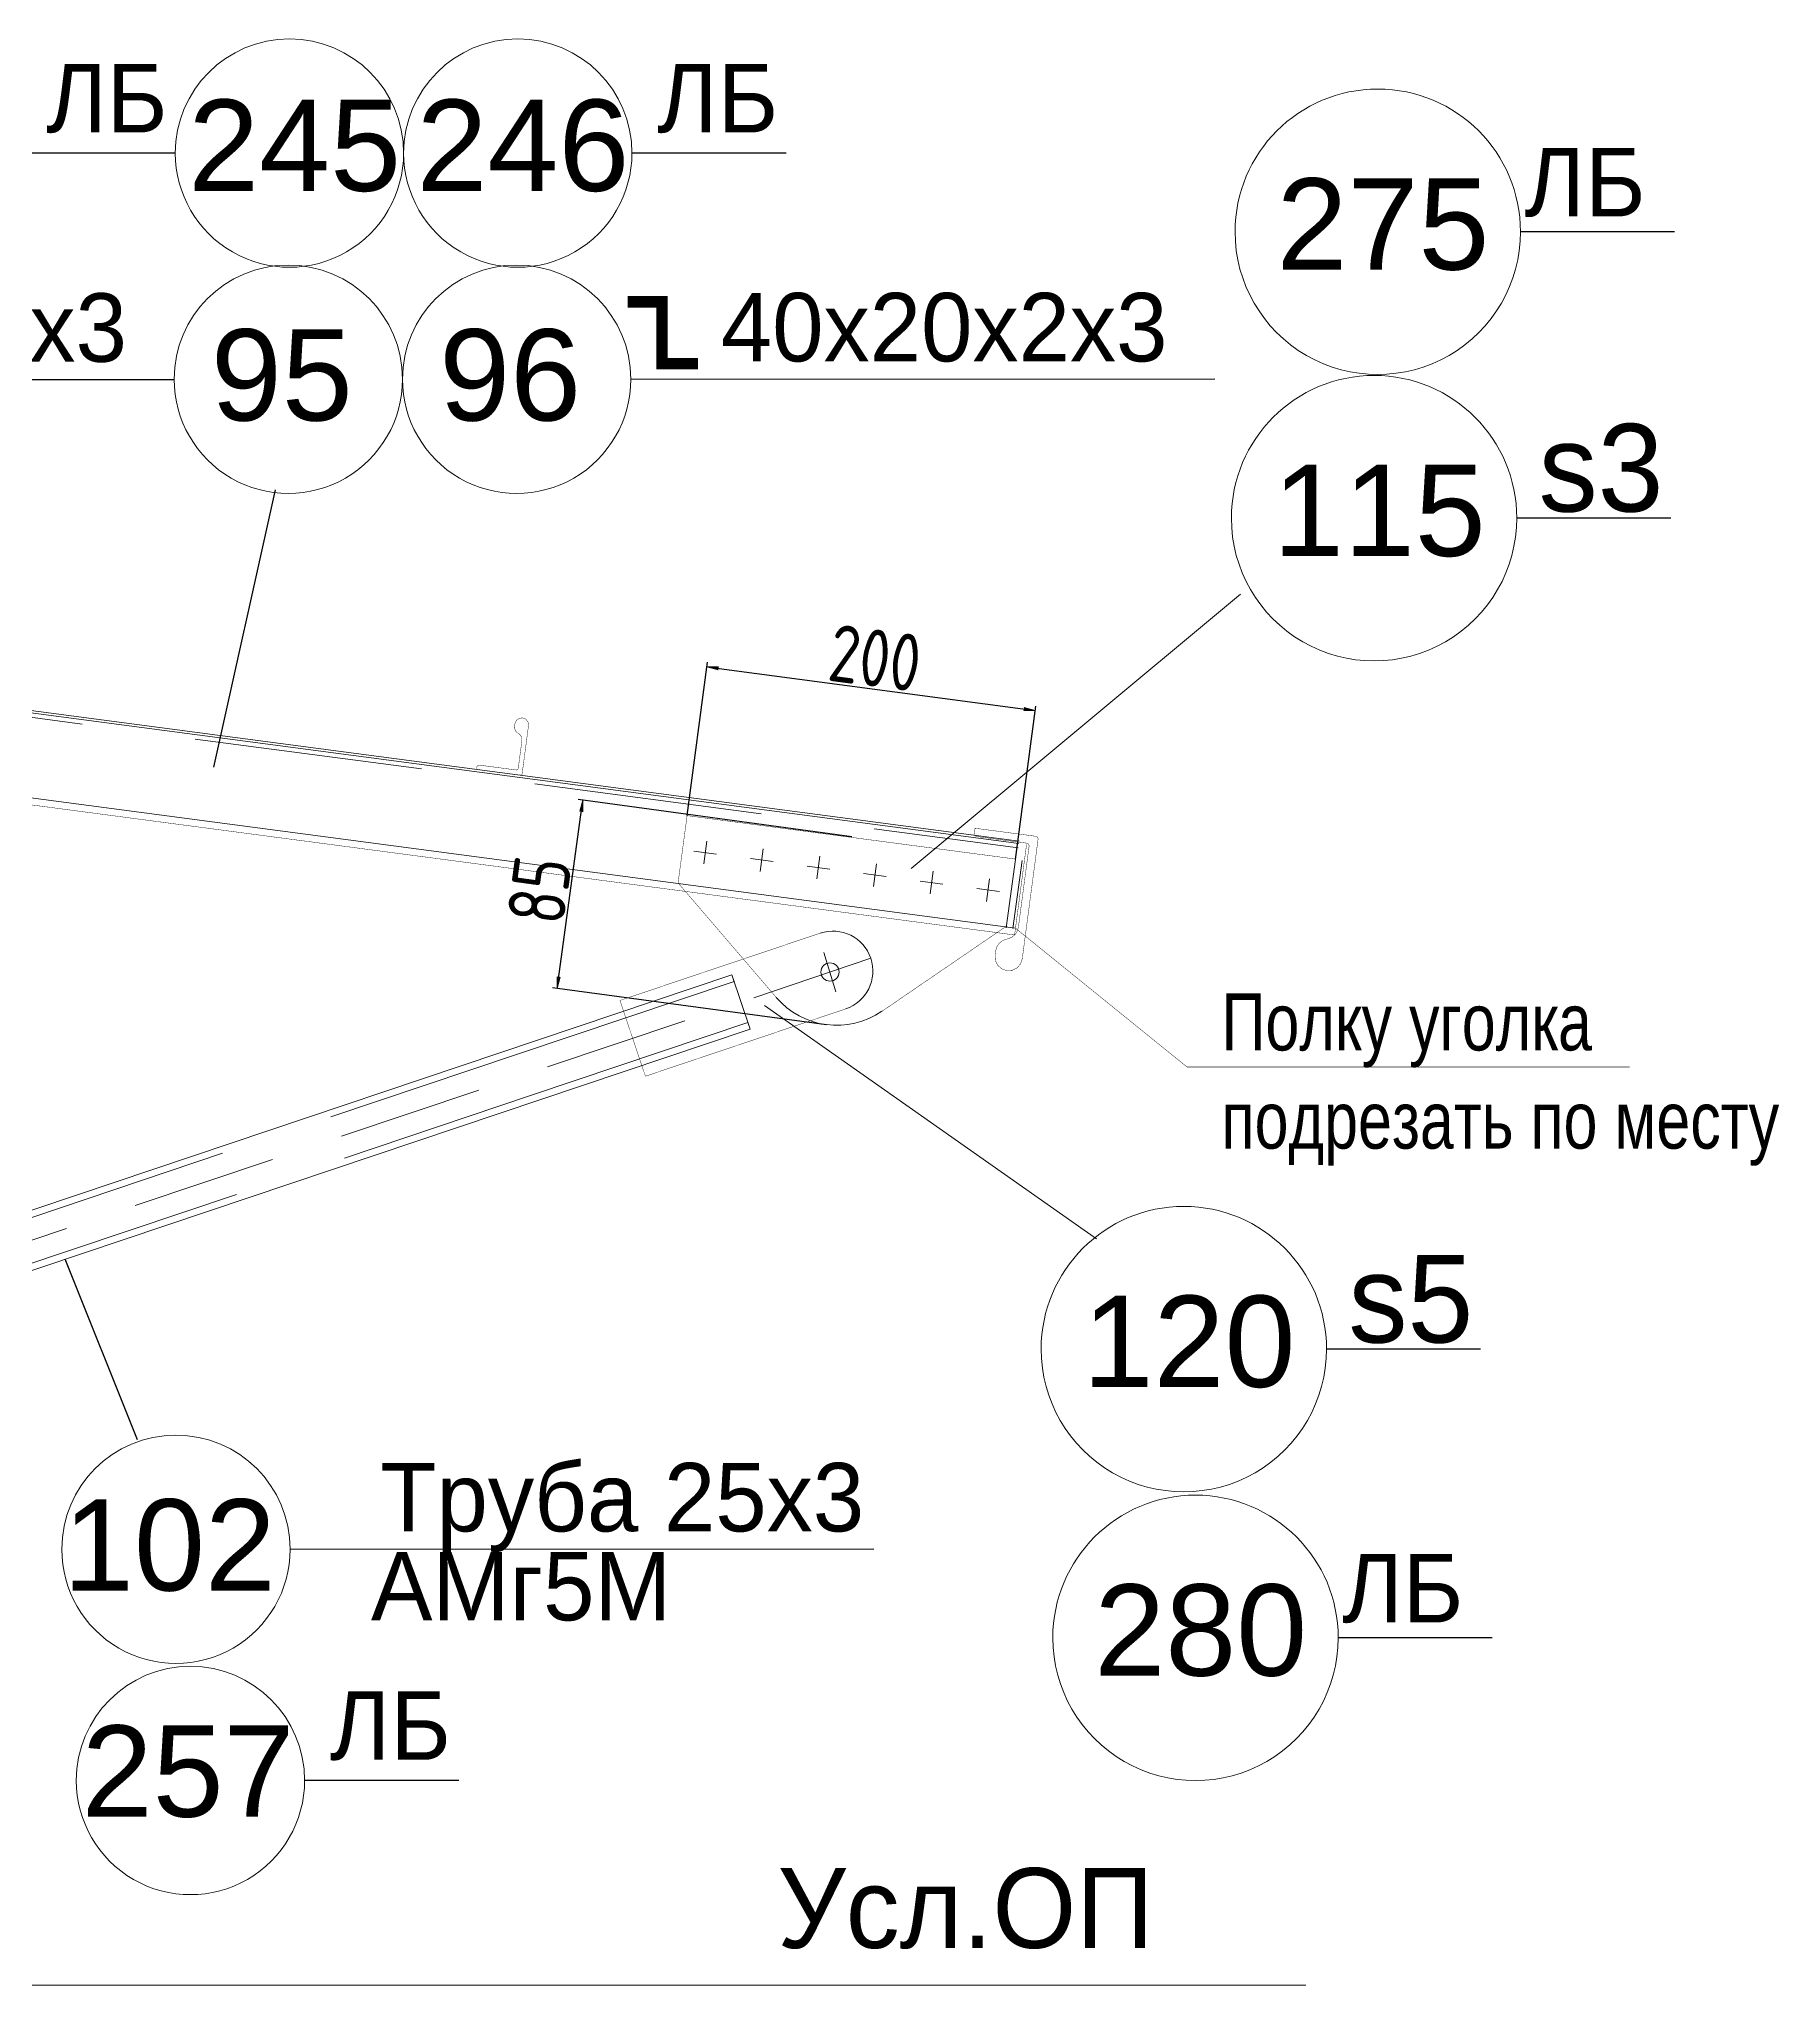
# Model space of a CAD drawing. Header units: millimetres. Extents: x 42007 to 66124, y -556 to 6894.
# Drawn here: x 57570 to 58332, y 3475 to 4328 of the extents above; entities that cross this region are included whole.
import ezdxf
from ezdxf.enums import TextEntityAlignment as Align

# ---------------------------------------------------------------- set-up
doc = ezdxf.new("R2010")
doc.units = ezdxf.units.MM
for name, pattern in [('K5LT32769', [0]), ('K5LT32770', [0]), ('K5LT32782', [150, 100, -50]), ('K5LT32784', [95.25, 63.5, -31.75]), ('K5LT32788', [1040, 900, -60, 20, -60]), ('K5LT_THIN', [0])]:
    doc.linetypes.add(name, pattern=pattern)
doc.layers.get('Defpoints').update_dxf_attribs({"color": 250})
doc.layers.add('pen_7', color=1, linetype='Continuous')
doc.styles.add('KDIMTEXTSTYLE', font='GOST_AU.SHX', dxfattribs={"width": 0.96, "oblique": 15, "height": 5})
doc.styles.add('style5', font='arial.ttf', dxfattribs={"height": 3})
doc.dimstyles.new('KDIMSTYLE (1.00)', dxfattribs={"dimtxt": 5, "dimasz": 1, "dimexe": 2, "dimexo": 0, "dimgap": 1, "dimtad": 1, "dimtxsty": 'KDIMTEXTSTYLE', "dimsah": 1, "dimcen": 0, "dimdle": 1, "dimadec": 0, "dimazin": 0, "dimtfac": 0.667, "dimtmove": 0, "dimatfit": 3, "dimfxl": 1, "dimtvp": 1, "dimtolj": 1, "dimtzin": 0, "dimarcsym": 0})

# ---------------------------------------------------------------- blocks, each defined once
blk = doc.blocks.new('KDIMARROW_01')
blk.add_hatch(color=0).paths.add_polyline_path([(0, 0), (-5, 0.66), (-4.5, 0), (-5, -0.66)])
at = {"color": 0, "linetype": 'K5LT_THIN', "lineweight": 13}
for p, q in [((-4.5, 0), (-5, 0.66)), ((-5, 0.66), (0, 0)), ((0, 0), (-5, -0.66)), ((-5, -0.66), (-4.5, 0)), ((0, 0), (-1, 0))]:
    blk.add_line(p, q, dxfattribs=at)
blk = doc.blocks.new('*D448')
at = {"color": 0, "lineweight": -2, "transparency": 16777216}
for p, q in [((57853.98, 3987.56), (57862.95, 4054.75)), ((57863.67, 4052.64), (58005.44, 4033.72)), ((57997.73, 3968.38), (58006.69, 4035.57))]:
    blk.add_line(p, q, dxfattribs=at)
at = {"layer": 'Defpoints', "color": 0, "transparency": 16777216}
for p in [(58006.43, 4033.59), (57853.98, 3987.56), (57997.73, 3968.38)]:
    blk.add_point(p, dxfattribs=at)
at = {"color": 0, "lineweight": -2, "transparency": 16777216}
for p, rotation in [((57862.68, 4052.77), 172.3989826390267), ((58006.43, 4033.59), 352.3989826390267)]:
    blk.add_blockref('KDIMARROW_01', p, dxfattribs=dict(at, rotation=rotation))
at = {"color": 7, "transparency": 16777216, "insert": (57936.34, 4056.58), "char_height": 5, "attachment_point": 5, "rotation": 352.39898, "style": 'KDIMTEXTSTYLE'}
blk.add_mtext('\\A1;{\\H5x;\\Q0;\\W0.965;200}', dxfattribs=at)
blk = doc.blocks.new('*D449')
at = {"color": 0, "lineweight": -2, "transparency": 16777216}
for p, q in [((57797.2, 3912.92), (57808.15, 3993.35)), ((57926.19, 3978.29), (57806.3, 3994.61)), ((57914.97, 3895.89), (57795.09, 3912.2))]:
    blk.add_line(p, q, dxfattribs=at)
at = {"layer": 'Defpoints', "color": 0, "transparency": 16777216}
for p in [(57808.28, 3994.34), (57926.19, 3978.29), (57914.97, 3895.89)]:
    blk.add_point(p, dxfattribs=at)
at = {"color": 0, "lineweight": -2, "transparency": 16777216}
for p, rotation in [((57808.28, 3994.34), 82.25027806139815), ((57797.07, 3911.93), 262.2502780613981)]:
    blk.add_blockref('KDIMARROW_01', p, dxfattribs=dict(at, rotation=rotation))
at = {"color": 7, "transparency": 16777216, "insert": (57789.29, 3954.96), "char_height": 5, "attachment_point": 5, "rotation": 82.25028, "style": 'KDIMTEXTSTYLE'}
blk.add_mtext('\\A1;{\\H5x;\\Q0;\\W0.965;85}', dxfattribs=at)

msp = doc.modelspace()

# ---------------------------------------------------------------- linework, layer by layer
at = {"color": 0}
for p, q in [((57629.818, 4277.711), (57562.328, 4277.711)), ((57897.308, 4277.711), (57829.818, 4277.711)), ((58286.44, 4243.254), (58218.951, 4243.254)), ((57373.637, 4178.508), (57629.331, 4178.63)), ((57829.331, 4178.677), (58085.026, 4178.799)), ((57673.573, 4130.244), (57646.557, 4008.751)), ((58284.827, 4117.841), (58217.337, 4117.841)), ((57613.238, 3714.224), (57581.582, 3793.313)), ((58201.516, 3753.921), (58134.026, 3753.921)), ((57680.121, 3666.284), (57935.816, 3666.406)), ((58206.629, 3627.49), (58139.14, 3627.49)), ((57753.946, 3565.022), (57686.457, 3565.022))]:
    msp.add_line(p, q, dxfattribs=at)
at = {"color": 7, "linetype": 'K5LT32769', "lineweight": 18}
for p, q in [((57192.842, 4083.092), (57999.342, 3976.405)), ((57952.145, 3964.425), (58096.389, 4084.548)), ((57192.71, 4082.1), (57999.21, 3975.414)), ((57856.935, 3972.013), (57866.849, 3970.702)), ((57862.548, 3976.314), (57861.236, 3966.4)), ((57887.332, 3973.036), (57886.02, 3963.122)), ((57881.719, 3968.734), (57891.633, 3967.423)), ((57906.503, 3965.456), (57916.417, 3964.145)), ((57912.116, 3969.757), (57910.804, 3959.843)), ((57936.9, 3966.479), (57935.589, 3956.565)), ((57961.684, 3963.2), (57960.373, 3953.286)), ((57931.287, 3962.177), (57941.201, 3960.866)), ((57956.072, 3958.899), (57965.985, 3957.587)), ((57980.856, 3955.62), (57990.769, 3954.309)), ((57986.468, 3959.921), (57985.157, 3950.008)), ((57919.181, 3910.463), (57913.922, 3927.678)), ((57033.427, 3635.445), (57873.563, 3917.81)), ((57779.73, 3883.108), (57874.519, 3914.966)), ((57873.563, 3917.81), (57881.53, 3894.113)), ((57873.563, 3917.81), (57874.519, 3914.966)), ((57873.563, 3917.81), (57881.53, 3894.113)), ((57887.847, 3904.389), (58033.27, 3802.219)), ((57785.783, 3865.098), (57880.572, 3896.956)), ((57881.528, 3894.113), (57880.572, 3896.956)), ((57881.529, 3894.113), (57041.391, 3611.747)), ((57881.529, 3894.113), (57041.391, 3611.747)), ((57041.392, 3611.747), (57881.528, 3894.113)), ((56648.288, 3475.423), (57922.24, 3475.423))]:
    msp.add_line(p, q, dxfattribs=at)
at = {"color": 7, "linetype": 'K5LT32782', "lineweight": 18}
for p, q in [((57192.448, 4080.118), (57998.948, 3973.431)), ((57993.703, 3938.463), (57997.728, 3968.382)), ((57996.676, 3938.063), (58000.702, 3967.982)), ((57129.173, 3664.459), (57779.73, 3883.108)), ((57135.226, 3646.449), (57785.783, 3865.098))]:
    msp.add_line(p, q, dxfattribs=at)
at = {"color": 7, "linetype": 'K5LT32770', "lineweight": 18}
msp.add_line((57997.794, 3938.279), (57211.089, 4042.346), dxfattribs=at)
at = {"color": 7, "linetype": 'K5LT32784', "lineweight": 18}
msp.add_line((56980.262, 3604.389), (57934.419, 3925.076), dxfattribs=at)
at = {"color": 7, "linetype": 'K5LT32788', "lineweight": 18}
msp.add_line((56772.842, 3475.423), (58124.918, 3475.423), dxfattribs=at)
at = {"color": 0, "const_width": 5}
msp.add_lwpolyline([(57827.965, 4212.568), (57842.99, 4212.568), (57842.99, 4185.54), (57858.767, 4185.54)], dxfattribs=at)
at = {"color": 7, "linetype": 'K5LT32769', "const_width": 0.18}
for points in [[(58002.646, 3974.96), (57997.4, 3935.305), (57210.696, 4039.373)], [(57781.72, 4005.798), (57784.527, 4027.013), (57784.325, 4028.553), (57783.38, 4029.786), (57781.946, 4030.381), (57780.406, 4030.179), (57779.174, 4029.235), (57778.579, 4027.8), (57778.428, 4026.664), (57778.487, 4025.565), (57778.937, 4024.561), (57779.721, 4023.787), (57780.353, 4023.358), (57781.136, 4022.584), (57781.587, 4021.58), (57781.645, 4020.481), (57780, 4008.043), (57779.327, 4007.527), (57762.671, 4009.73), (57761.998, 4009.214), (57761.814, 4007.826), (57781.047, 4005.282), (57781.72, 4005.798)], [(57853.981, 3987.565), (57850.018, 3958.097), (57892.974, 3907.977)], [(57939.31, 3901.866), (57993.769, 3939.121), (57997.732, 3968.549), (57853.981, 3987.565)], [(58007.704, 3977.332), (58000.76, 3924.84), (58000.006, 3922.623), (57998.461, 3920.864), (57996.361, 3919.83), (57994.025, 3919.678), (57991.809, 3920.432), (57990.049, 3921.977), (57989.015, 3924.077), (57988.864, 3926.413), (57989.123, 3928.378), (57989.609, 3930.074), (57990.567, 3931.555), (57991.915, 3932.694), (57993.535, 3933.391), (57994.652, 3933.687), (57996.272, 3934.385), (57997.619, 3935.524), (57998.577, 3937.005), (57999.063, 3938.7), (58003.775, 3974.321), (58003.568, 3975.098), (58002.872, 3975.5), (57980.665, 3978.438), (57979.97, 3978.84), (57979.762, 3979.616), (57980.083, 3982.045), (58006.801, 3978.511), (58007.497, 3978.109), (58007.704, 3977.332)], [(57997.794, 3938.279), (58072.902, 3877.497), (58266.765, 3877.497)], [(57912.26, 3936.086), (57824.573, 3906.62), (57835.724, 3873.438), (57923.409, 3902.914)]]:
    msp.add_lwpolyline(points, dxfattribs=at)
at = {"color": 7, "linetype": 'K5LT32769', "lineweight": 18}
msp.add_circle((57916.552, 3919.071), 4, dxfattribs=at)
for centre, radius, start, end in [((57679.818, 4277.711), 50, 0, 179.999977), ((57779.818, 4277.711), 50, 0, 179.999977), ((58156.451, 4243.254), 62.5, 0, 179.999977), ((57679.818, 4277.711), 50, 179.999977, 0), ((57779.818, 4277.711), 50, 179.999977, 0), ((58156.451, 4243.254), 62.5, 179.999977, 0), ((57679.331, 4178.677), 50, 0, 179.999977), ((57779.331, 4178.677), 50, 0, 179.999977), ((57679.331, 4178.677), 50, 179.999977, 0), ((57779.331, 4178.677), 50, 179.999977, 0), ((58154.837, 4117.841), 62.5, 0, 179.999977), ((58154.837, 4117.841), 62.5, 179.999977, 0), ((57917.833, 3919.501), 17.498, 18.577526, 108.574216), ((57917.833, 3919.501), 17.498, 288.580557, 18.577171), ((57919.549, 3930.754), 35, 220.598347, 304.374927), ((58071.526, 3753.921), 62.5, 0, 179.999977), ((58071.526, 3753.921), 62.5, 179.999977, 0), ((57630.121, 3666.284), 50, 0, 179.999977), ((58076.64, 3627.49), 62.5, 0, 179.999977), ((57630.121, 3666.284), 50, 179.999977, 0), ((58076.64, 3627.49), 62.5, 179.999977, 0), ((57636.457, 3565.022), 50, 0, 179.999977), ((57636.457, 3565.022), 50, 179.999977, 0)]:
    msp.add_arc(centre, radius, start, end, dxfattribs=at)

# ---------------------------------------------------------------- texts
at = {"color": 7, "attachment_point": 1, "style": 'style5'}
for s, insert, char_height in [('\\H3.5;\\W0.965;\\Q15;\\Q0;\\H30.00;ЛБ', (57573.346, 4316.757), 3), ('\\H3.5;\\W0.965;\\Q15;\\Q0;\\H30.00;ЛБ', (57840.835, 4316.757), 3), ('\\H3.5;\\W0.965;\\Q15;\\Q0;\\H30.00;ЛБ', (58220.682, 4280.002), 3), ('{\\H10x;\\W0.965;40х20х2х3}', (57413.065, 4216.313), 3), ('{\\H10x;\\W0.965;40х20х2х3}', (57868.759, 4216.482), 3), ('{\\H12.8x;\\W0.965;s3}', (58226.892, 4159.127), 3), ('\\H3.5;\\W0.965;\\Q15;\\Q0;\\W0.765;\\H25.00;Полку уголка ', (58088.037, 3909.742), 3), ('\\H3.5;\\W0.965;\\Q15;\\Q0;\\W0.765;\\H25.00;подрезать по месту', (58088.037, 3866.745), 3), ('{\\H12.8x;\\W0.965;s5}', (58143.581, 3795.207), 3), ('{\\H10x;\\W0.965;Труба 25х3}', (57719.549, 3704.089), 3), ('{\\H10x;\\W0.965;АМг5М}', (57715.517, 3665.141), 3), ('\\H3.5;\\W0.965;\\Q15;\\Q0;\\H30.00;ЛБ', (58140.871, 3664.238), 3), ('\\H3.5;\\W0.965;\\Q15;\\Q0;\\H30.00;ЛБ', (57697.474, 3604.068), 3), ('\\H3.5;\\W0.965;\\Q15;\\Q0;\\H35.00;Усл.ОП', (57893.504, 3526.667), 2.4)]:
    msp.add_mtext(s, dxfattribs=dict(at, insert=insert, char_height=char_height))
at = {"layer": 'pen_7', "color": 2, "linetype": 'Continuous', "style": 'style5'}
for s, p in [('245', (57682.101, 4281.134)), ('246', (57782.101, 4281.134)), ('275', (58158.734, 4246.677)), ('95', (57676.492, 4180.584)), ('96', (57776.492, 4180.584)), ('115', (58157.12, 4121.264)), ('120', (58073.809, 3757.344)), ('102', (57627.281, 3668.191)), ('280', (58078.923, 3630.913)), ('257', (57635.455, 3569.126))]:
    msp.add_text(s, height=40, dxfattribs=at).set_placement(p, align=Align.MIDDLE_CENTER)

# ---------------------------------------------------------------- dimensions: what is measured, and where the dimension line sits
at = {"color": 7}
for base, p1, p2, angle, text, picture, middle in [((58006.43, 4033.588), (57853.981, 3987.565), (57997.728, 3968.382), 352.398983, '{\\H5x;\\Q0;\\W0.965;200}', '*D448', (57934.556, 4043.179)), ((57808.283, 3994.34), (57914.972, 3895.889), (57926.186, 3978.295), 82.250278, '{\\H5x;\\Q0;\\W0.965;85}', '*D449', (57802.676, 3953.137))]:
    dim = msp.add_linear_dim(base=base, p1=p1, p2=p2, angle=angle, text=text, dimstyle='KDIMSTYLE (1.00)', override={"dimexo": 0, "dimblk1": 'KDIMARROW_01', "dimblk2": 'KDIMARROW_01', "dimse1": 0, "dimse2": 0, "dimclrt": 7, "dimtolj": 1}, dxfattribs=at)
    dim.commit()
    dim.dimension.update_dxf_attribs({"geometry": picture, "text_midpoint": middle, "dimtype": 161})

doc.saveas('drawing.dxf')
